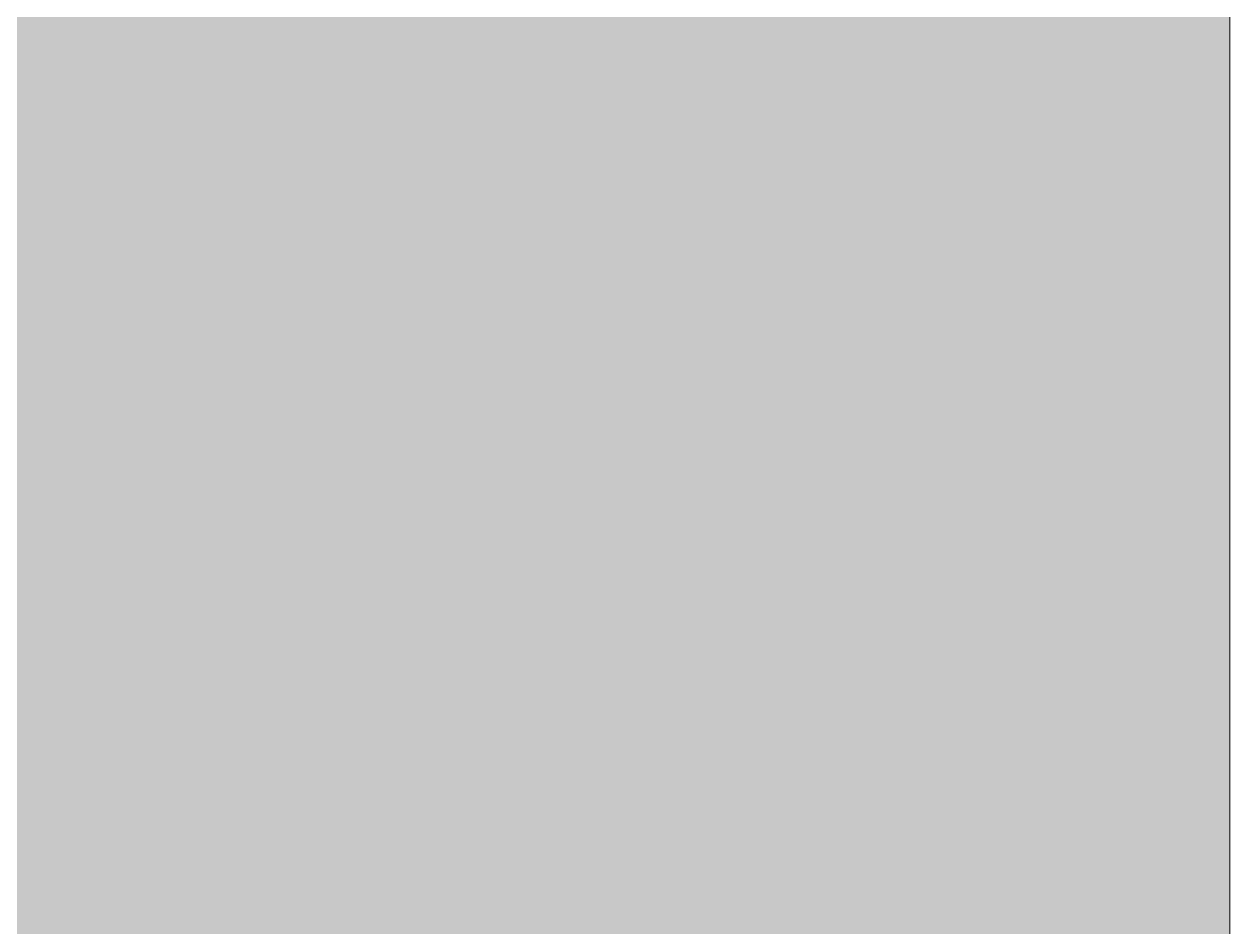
# Model space of a CAD drawing. Header units: inches. Extents: x 385 to 2249, y -1784 to -36.
# Drawn here: x 1119.362015 to 1119.366128, y -1512.137647 to -1512.134569 of the extents above; entities that cross this region are included whole.
import ezdxf

# ---------------------------------------------------------------- set-up
doc = ezdxf.new("R2010")
doc.units = ezdxf.units.IN
doc.header["$MEASUREMENT"] = 0
for name, color, linetype, lineweight in [('A-GLAZ-CURT', 52, 'Continuous', 13), ('A-WALL', 113, 'Continuous', 13), ('A-WALL-PATT', 111, 'Continuous', 13)]:
    doc.layers.add(name, color=color, linetype=linetype, lineweight=lineweight)

# ---------------------------------------------------------------- blocks, each defined once
blk = doc.blocks.new('System Panel - Glazed-5496823-Level 6 REFLECTED CEILING')
at = {"layer": 'A-GLAZ-CURT', "color": 8, "lineweight": 20}
blk.add_line((-46.7034361, 0.75), (-46.7034361, 1.75), dxfattribs=at)

msp = doc.modelspace()

# ---------------------------------------------------------------- hatches: boundary and pattern name
at = {"layer": 'A-WALL-PATT', "lineweight": 9}
msp.add_hatch(color=7, dxfattribs=at).paths.add_polyline_path([(990.0989047, -1523.576706), (1119.3661276, -1523.576706), (1119.3661276, -1509.576706), (964.9713202, -1509.576706), (964.9713202, -1523.576706), (986.1832582, -1523.576706)], flags=0)

# ---------------------------------------------------------------- linework, layer by layer
at = {"layer": 'A-WALL', "color": 8, "lineweight": 20}
msp.add_line((1119.3661276, -1509.576706), (1119.3661276, -1523.576706), dxfattribs=at)

# ---------------------------------------------------------------- block references
at = {"layer": 'A-GLAZ-CURT', "lineweight": 9}
msp.add_blockref('System Panel - Glazed-5496823-Level 6 REFLECTED CEILING', (1166.0695637, -1512.8905001), dxfattribs=at)

doc.saveas('drawing.dxf')
